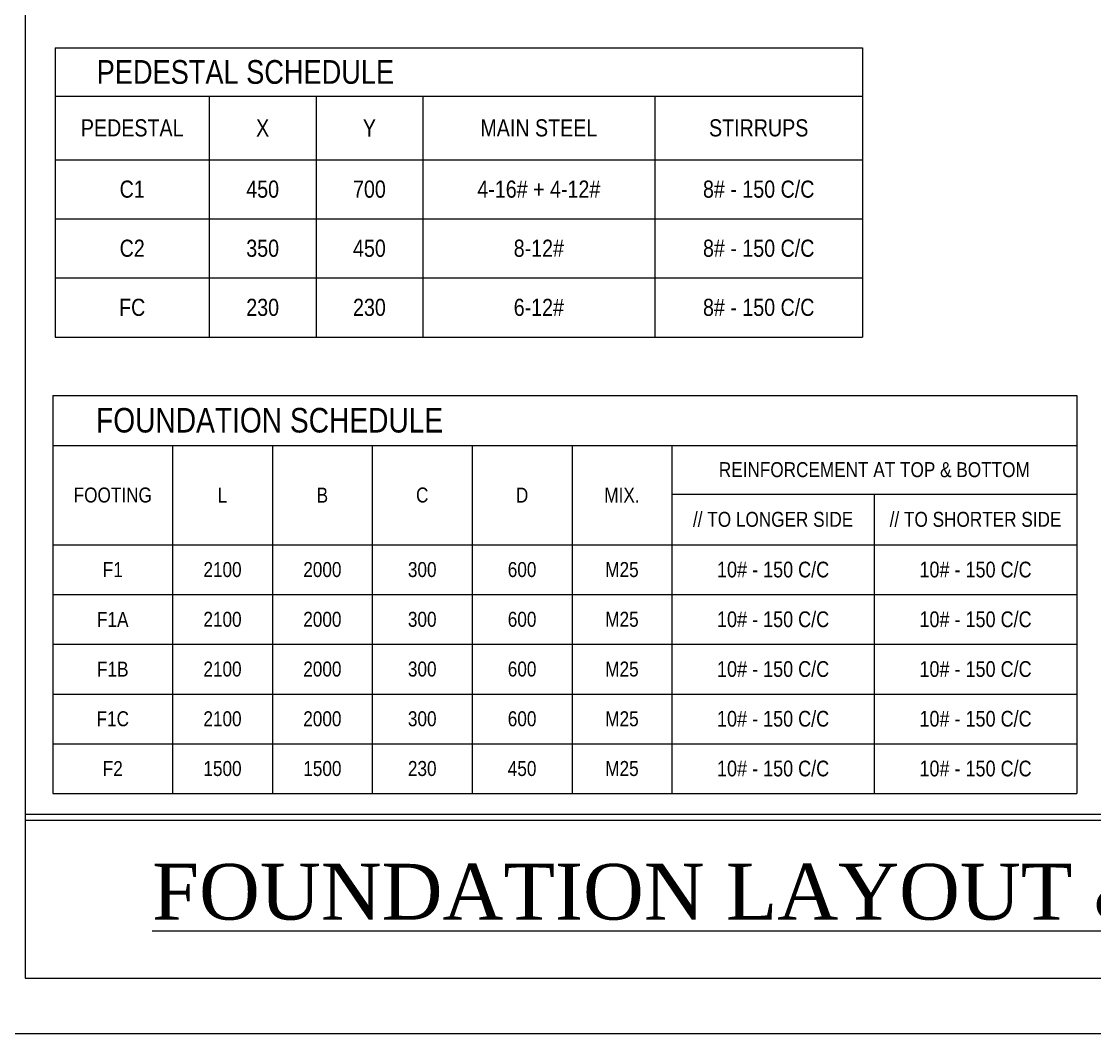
# Model space of a CAD drawing. Header units: millimetres. Extents: x 3470347 to 5996549, y -3470518 to 17149644.
# Drawn here: x 4567138 to 4610429, y 7447183 to 7488036 of the extents above; entities that cross this region are included whole.
import ezdxf

# ---------------------------------------------------------------- set-up
doc = ezdxf.new("R2010")
doc.units = ezdxf.units.MM
doc.header["$MEASUREMENT"] = 0
doc.layers.get('0').update_dxf_attribs({"linetype": 'CONTINUOUS', "lineweight": 25})
doc.layers.add('see level', color=2, linetype='CONTINUOUS')
doc.layers.add('SHEET', color=7, linetype='CONTINUOUS', lineweight=15)
doc.styles.add('Arial', font='arial.ttf', dxfattribs={"height": 0.2})
doc.styles.add('ARIAL NARROW', font='ARIALN.TTF')

# ---------------------------------------------------------------- blocks, each defined once
blk = doc.blocks.new('*T549')
at = {"layer": 'see level', "color": 0, "linetype": 'ByBlock', "lineweight": -2}
for p, q in [((0, 0), (41302, 0)), ((0, 0), (0, -6030)), ((41302, 0), (41302, -16068)), ((0, -2019), (41302, -2019)), ((4826, -2019), (4826, -6030)), ((8854, -2019), (8854, -6030)), ((12883, -2019), (12883, -6030)), ((16912, -2019), (16912, -6030)), ((20940, -2019), (20940, -6030)), ((24969, -2019), (24969, -16068)), ((24969, -3982), (41302, -3982)), ((33135, -3982), (33135, -16068)), ((0, -6030), (41302, -6030)), ((0, -6030), (0, -16068)), ((4826, -6030), (4826, -16068)), ((8854, -6030), (8854, -16068)), ((12883, -6030), (12883, -16068)), ((16912, -6030), (16912, -16068)), ((20940, -6030), (20940, -16068)), ((0, -8037), (41302, -8037)), ((0, -10045), (41302, -10045)), ((0, -12053), (41302, -12053)), ((0, -14060), (41302, -14060)), ((0, -16068), (41302, -16068))]:
    blk.add_line(p, q, dxfattribs=at)
at = {"layer": 'see level', "color": 0, "linetype": 'ByBlock', "style": 'ARIAL NARROW'}
for s, insert, char_height, width, attachment_point in [('     FOUNDATION SCHEDULE', (160, -1009), 991.43, 40982.38, 4), ('REINFORCEMENT AT TOP & BOTTOM ', (33135, -3001), 604.67, 16013.4, 5), ('FOOTING', (2413, -4024), 604.7, 4506.22, 5), ('L', (6840, -4024), 605, 3709.03, 5), ('B', (10869, -4024), 605, 3709.03, 5), ('C', (14897, -4024), 605, 3709.03, 5), ('D', (18926, -4024), 605, 3709.03, 5), ('MIX.', (22955, -4024), 604.7, 3709.03, 5), ('// TO LONGER SIDE', (29052, -5006), 604.67, 7846.9, 5), ('// TO SHORTER SIDE', (37219, -5006), 604.67, 7846.9, 5), ('F1', (2413, -7033), 604.7, 4506.22, 5), ('2100', (6840, -7033), 604.7, 3709.03, 5), ('2000', (10869, -7033), 604.7, 3709.03, 5), ('300', (14897, -7033), 604.7, 3709.03, 5), ('600', (18926, -7033), 604.7, 3709.03, 5), ('M25', (22955, -7033), 604.7, 3709.03, 5), ('10# - 150 C/C', (29052, -7033), 634.65, 7883.71, 5), ('10# - 150 C/C', (37219, -7033), 634.65, 7883.71, 5), ('F1A', (2413, -9041), 604.7, 4506.22, 5), ('2100', (6840, -9041), 604.7, 3709.03, 5), ('2000', (10869, -9041), 604.7, 3709.03, 5), ('300', (14897, -9041), 604.7, 3709.03, 5), ('600', (18926, -9041), 604.7, 3709.03, 5), ('M25', (22955, -9041), 604.7, 3709.03, 5), ('10# - 150 C/C', (29052, -9041), 634.65, 7883.71, 5), ('10# - 150 C/C', (37219, -9041), 634.65, 7883.71, 5), ('F1B', (2413, -11049), 604.7, 4506.22, 5), ('2100', (6840, -11049), 604.7, 3709.03, 5), ('2000', (10869, -11049), 604.7, 3709.03, 5), ('300', (14897, -11049), 604.7, 3709.03, 5), ('600', (18926, -11049), 604.7, 3709.03, 5), ('M25', (22955, -11049), 604.7, 3709.03, 5), ('10# - 150 C/C', (29052, -11049), 634.65, 7883.71, 5), ('10# - 150 C/C', (37219, -11049), 634.65, 7883.71, 5), ('F1C', (2413, -13056), 604.7, 4506.22, 5), ('2100', (6840, -13056), 604.7, 3709.03, 5), ('2000', (10869, -13056), 604.7, 3709.03, 5), ('300', (14897, -13056), 604.7, 3709.03, 5), ('600', (18926, -13056), 604.7, 3709.03, 5), ('M25', (22955, -13056), 604.7, 3709.03, 5), ('10# - 150 C/C', (29052, -13056), 634.65, 7883.71, 5), ('10# - 150 C/C', (37219, -13056), 634.65, 7883.71, 5), ('10# - 150 C/C', (29052, -15064), 634.65, 7883.71, 5), ('10# - 150 C/C', (37219, -15064), 634.65, 7883.71, 5), ('F2', (2413, -15064), 604.7, 4506.22, 5), ('1500', (6840, -15064), 604.7, 3709.03, 5), ('1500', (10869, -15064), 604.7, 3709.03, 5), ('230', (14897, -15064), 604.7, 3709.03, 5), ('450', (18926, -15064), 604.7, 3709.03, 5), ('M25', (22955, -15064), 604.7, 3709.03, 5)]:
    blk.add_mtext(s, dxfattribs=dict(at, insert=insert, char_height=char_height, width=width, attachment_point=attachment_point))
blk = doc.blocks.new('*T552')
at = {"layer": 'see level', "color": 0, "linetype": 'ByBlock', "lineweight": -2}
for p, q in [((0, 0), (32570, 0)), ((0, 0), (0, -4509)), ((32570, 0), (32570, -11666)), ((0, -1948), (32570, -1948)), ((6219, -1948), (6219, -4509)), ((10525, -1948), (10525, -4509)), ((14832, -1948), (14832, -4509)), ((24197, -1948), (24197, -4509)), ((0, -4509), (32570, -4509)), ((0, -4509), (0, -11666)), ((6219, -4509), (6219, -11666)), ((10525, -4509), (10525, -11666)), ((14832, -4509), (14832, -11666)), ((24197, -4509), (24197, -11666)), ((0, -6894), (32570, -6894)), ((0, -9280), (32570, -9280)), ((0, -11666), (32570, -11666))]:
    blk.add_line(p, q, dxfattribs=at)
at = {"layer": 'see level', "color": 0, "linetype": 'ByBlock', "style": 'ARIAL NARROW'}
for s, insert, char_height, width, attachment_point in [('     PEDESTAL SCHEDULE', (154, -974), 957, 32261.98, 4), ('PEDESTAL', (3109, -3229), 692.3, 5910.33, 5), ('X', (8372, -3229), 692, 3997.99, 5), ('Y', (12679, -3229), 692, 3997.99, 5), ('MAIN STEEL', (19514, -3229), 692.3, 9056.43, 5), ('STIRRUPS', (28384, -3229), 692.3, 8065.23, 5), ('C1', (3109, -5702), 692.3, 5910.33, 5), ('450', (8372, -5702), 692.3, 3997.99, 5), ('700', (12679, -5702), 692.3, 3997.99, 5), ('4-16# + 4-12#', (19514, -5702), 692.34, 9056.43, 5), ('8# - 150 C/C', (28384, -5702), 692.34, 8065.23, 5), ('C2', (3109, -8087), 692.3, 5910.33, 5), ('350', (8372, -8087), 692.3, 3997.99, 5), ('450', (12679, -8087), 692.3, 3997.99, 5), ('8-12#', (19514, -8087), 692.3, 9056.43, 5), ('8# - 150 C/C', (28384, -8087), 692.34, 8065.23, 5), ('FC', (3109, -10473), 692.3, 5910.33, 5), ('230', (8372, -10473), 692.3, 3997.99, 5), ('230', (12679, -10473), 692.3, 3997.99, 5), ('6-12#', (19514, -10473), 692.3, 9056.43, 5), ('8# - 150 C/C', (28384, -10473), 692.34, 8065.23, 5)]:
    blk.add_mtext(s, dxfattribs=dict(at, insert=insert, char_height=char_height, width=width, attachment_point=attachment_point))

msp = doc.modelspace()

# ---------------------------------------------------------------- linework, layer by layer
at = {"lineweight": 25}
for p, q in [((4567284.27, 7456043.12, 0), (4646789.45, 7456043.12, 0)), ((4567284.27, 7455795.36, 0), (4646789.45, 7455795.36, 0))]:
    msp.add_line(p, q, dxfattribs=at)
at = {"color": 192, "lineweight": 25, "elevation": 0}
msp.add_lwpolyline([(4565044.6, 7447183.33), (4682627.47, 7447183.33), (4682627.47, 7530322.82), (4565044.6, 7530322.82)], close=True, dxfattribs=at)
at = {"layer": 'SHEET', "color": 220, "lineweight": 25, "elevation": 0}
msp.add_lwpolyline([(4567284.27, 7449418.81), (4680387.79, 7449418.81), (4680387.79, 7528087.35), (4567284.27, 7528087.35)], close=True, dxfattribs=at)

# ---------------------------------------------------------------- block references
for name, p in [('*T552', (4568496.07, 7486964.8, 0)), ('*T549', (4568408.41, 7472941.28, 0))]:
    msp.add_blockref(name, p)

# ---------------------------------------------------------------- texts
at = {"color": 7, "lineweight": 25, "insert": (4606887.08, 7452892.17, 0), "char_height": 2251.5981, "width": 92697.5738, "attachment_point": 5, "style": 'Arial'}
msp.add_mtext('{\\ftimes new roman|b0|i0|c0|p0;\\LFOUNDATION LAYOUT & SECTION DETAIL }', dxfattribs=at)

doc.saveas('drawing.dxf')
